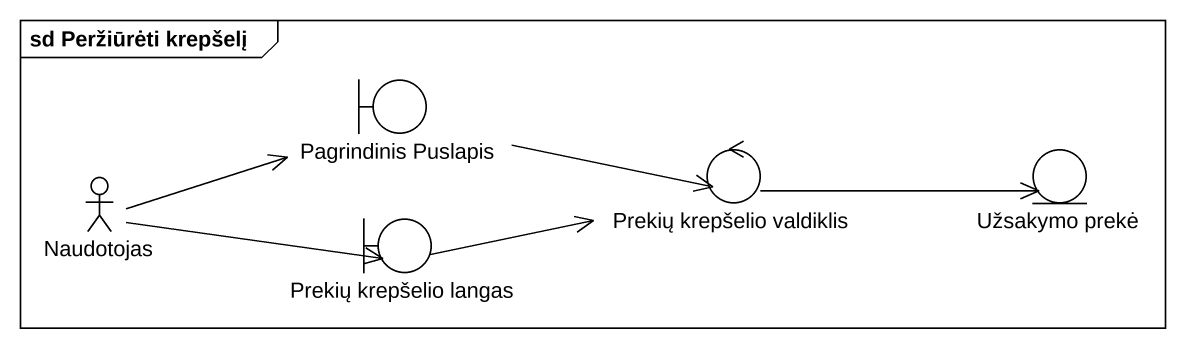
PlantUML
@startuml
mainframe sd Peržiūrėti krepšelį
boundary "Pagrindinis Puslapis" as Pagrindinis_Puslapis
control "Prekių krepšelio valdiklis" as Prekių_krepšelio_valdiklis
entity "Užsakymo prekė" as Užsakymo_prekė
actor Naudotojas
boundary "Prekių krepšelio langas" as Prekių_krepšelio_langas
Pagrindinis_Puslapis -right-> Prekių_krepšelio_valdiklis
Prekių_krepšelio_valdiklis -right-> Užsakymo_prekė
Naudotojas -right-> Pagrindinis_Puslapis
Naudotojas -right-> Prekių_krepšelio_langas
Prekių_krepšelio_langas -right-> Prekių_krepšelio_valdiklis
@enduml
